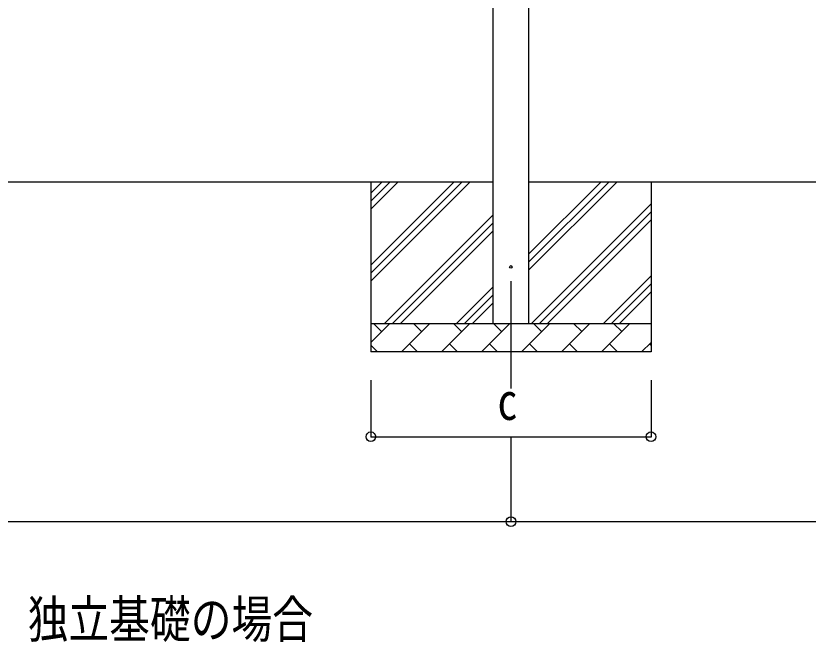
# Model space of a CAD drawing. Units: millimetres, scale not verified. Extents: x -16820 to 16820, y -11880 to 11880.
# Drawn here: x -10263 to -7463, y -4557 to -2344 of the extents above; entities that cross this region are included whole.
import ezdxf
from ezdxf.enums import TextEntityAlignment as Align

# ---------------------------------------------------------------- set-up
doc = ezdxf.new("R2010")
doc.units = ezdxf.units.MM
doc.header["$LTSCALE"] = 50
for name, color, linetype in [('0-2_USER1', 3, 'Continuous'), ('0-3_YKK_12', 2, 'Continuous'), ('0-4_YKK_13', 4, 'Continuous'), ('0-5_YKK_A1', 4, 'Continuous'), ('0-6_YKK_D', 6, 'Continuous')]:
    doc.layers.add(name, color=color, linetype=linetype)
doc.styles.add('ＭＳ ゴシック', font='')
doc.styles.get('ＭＳ ゴシック').set_extended_font_data('MS Gothic')

msp = doc.modelspace()

# ---------------------------------------------------------------- linework, layer by layer
at = {"layer": '0-3_YKK_12'}
msp.add_line((-8513.42, -3280.96), (-8513.42, -3660.53), dxfattribs=at)
at = {"layer": '0-4_YKK_13'}
msp.add_circle((-8513.42, -3230.96), 4.5, dxfattribs=at)
at = {"layer": '0-5_YKK_A1'}
for p, q in [((-8575.92, -3430.96), (-8575.92, -641.96)), ((-8450.92, -641.96), (-8450.92, -3430.96)), ((-8575.92, -2930.96), (-13787.42, -2930.96)), ((-9008.42, -2930.96), (-9008.42, -3530.96)), ((-9008.42, -3281.01), (-8658.37, -2930.96)), ((-9008.42, -3252.72), (-8686.65, -2930.96)), ((-9008.42, -3224.44), (-8714.94, -2930.96)), ((-9008.42, -3026.45), (-8912.93, -2930.96)), ((-9008.42, -2998.16), (-8941.21, -2930.96)), ((-9008.42, -2969.88), (-8969.5, -2930.96)), ((-5639.42, -2930.96), (-8450.92, -2930.96)), ((-8450.92, -3242.62), (-8139.25, -2930.96)), ((-8450.92, -3186.06), (-8195.82, -2930.96)), ((-8450.92, -3214.34), (-8167.54, -2930.96)), ((-8018.42, -2930.96), (-8018.42, -3530.96)), ((-8441.26, -3430.96), (-8018.42, -3008.11)), ((-8960.38, -3430.96), (-8575.92, -3046.5)), ((-8412.98, -3430.96), (-8018.42, -3036.4)), ((-8932.1, -3430.96), (-8575.92, -3074.78)), ((-8384.69, -3430.96), (-8018.42, -3064.68)), ((-8903.81, -3430.96), (-8575.92, -3103.07)), ((-8186.71, -3430.96), (-8018.42, -3262.67)), ((-8705.82, -3430.96), (-8575.92, -3301.06)), ((-8158.42, -3430.96), (-8018.42, -3290.96)), ((-8677.54, -3430.96), (-8575.92, -3329.34)), ((-8130.14, -3430.96), (-8018.42, -3319.24)), ((-8649.25, -3430.96), (-8575.92, -3357.62)), ((-9008.42, -3430.96), (-8018.42, -3430.96)), ((-9008.42, -3497.43), (-8941.95, -3430.96)), ((-8970.5, -3459.51), (-8999.06, -3430.96)), ((-8900.53, -3530.96), (-8800.53, -3430.96)), ((-8829.08, -3459.51), (-8857.63, -3430.96)), ((-8759.11, -3530.96), (-8659.11, -3430.96)), ((-8687.66, -3459.51), (-8716.21, -3430.96)), ((-8617.68, -3530.96), (-8517.68, -3430.96)), ((-8546.24, -3459.51), (-8574.79, -3430.96)), ((-8476.26, -3530.96), (-8376.26, -3430.96)), ((-8404.82, -3459.51), (-8433.37, -3430.96)), ((-8334.84, -3530.96), (-8234.84, -3430.96)), ((-8263.4, -3459.51), (-8291.95, -3430.96)), ((-8193.42, -3530.96), (-8093.42, -3430.96)), ((-8121.97, -3459.51), (-8150.53, -3430.96)), ((-8052, -3530.96), (-8018.42, -3497.38)), ((-9008.42, -3507.38), (-8984.84, -3530.96)), ((-8871.97, -3502.4), (-8843.42, -3530.96)), ((-8730.55, -3502.4), (-8702, -3530.96)), ((-8589.13, -3502.4), (-8560.58, -3530.96)), ((-8447.71, -3502.4), (-8419.16, -3530.96)), ((-8306.29, -3502.4), (-8277.74, -3530.96)), ((-8164.87, -3502.4), (-8136.31, -3530.96)), ((-8023.45, -3502.4), (-8018.42, -3507.43)), ((-8018.42, -3530.96), (-9008.42, -3530.96))]:
    msp.add_line(p, q, dxfattribs=at)
at = {"layer": '0-6_YKK_D'}
for p, q in [((-9008.42, -3630.96), (-9008.42, -3831.96)), ((-8018.42, -3630.96), (-8018.42, -3831.96)), ((-9008.42, -3830.96), (-8018.42, -3830.96)), ((-8513.42, -3831.96), (-8513.42, -4131.96)), ((-8513.42, -3831.96), (-8513.42, -4131.96)), ((-13849.92, -4130.96), (-8513.42, -4130.96)), ((-8513.42, -4130.96), (-5576.92, -4130.96))]:
    msp.add_line(p, q, dxfattribs=at)
for centre in [(-9008.42, -3830.96), (-8018.42, -3830.96), (-8513.42, -4130.96), (-8513.42, -4130.96)]:
    msp.add_circle(centre, 17, dxfattribs=at)

# ---------------------------------------------------------------- texts
at = {"layer": '0-2_USER1', "style": 'ＭＳ ゴシック', "width": 0.8}
msp.add_text('独立基礎の場合', height=132, dxfattribs=at).set_placement((-10221.24, -4581.19), align=Align.BOTTOM_LEFT)
at = {"layer": '0-6_YKK_D', "style": 'ＭＳ ゴシック', "width": 0.8}
msp.add_text('c', height=132, dxfattribs=at).set_placement((-8561.42, -3810.96), align=Align.BOTTOM_LEFT)

doc.saveas('drawing.dxf')
